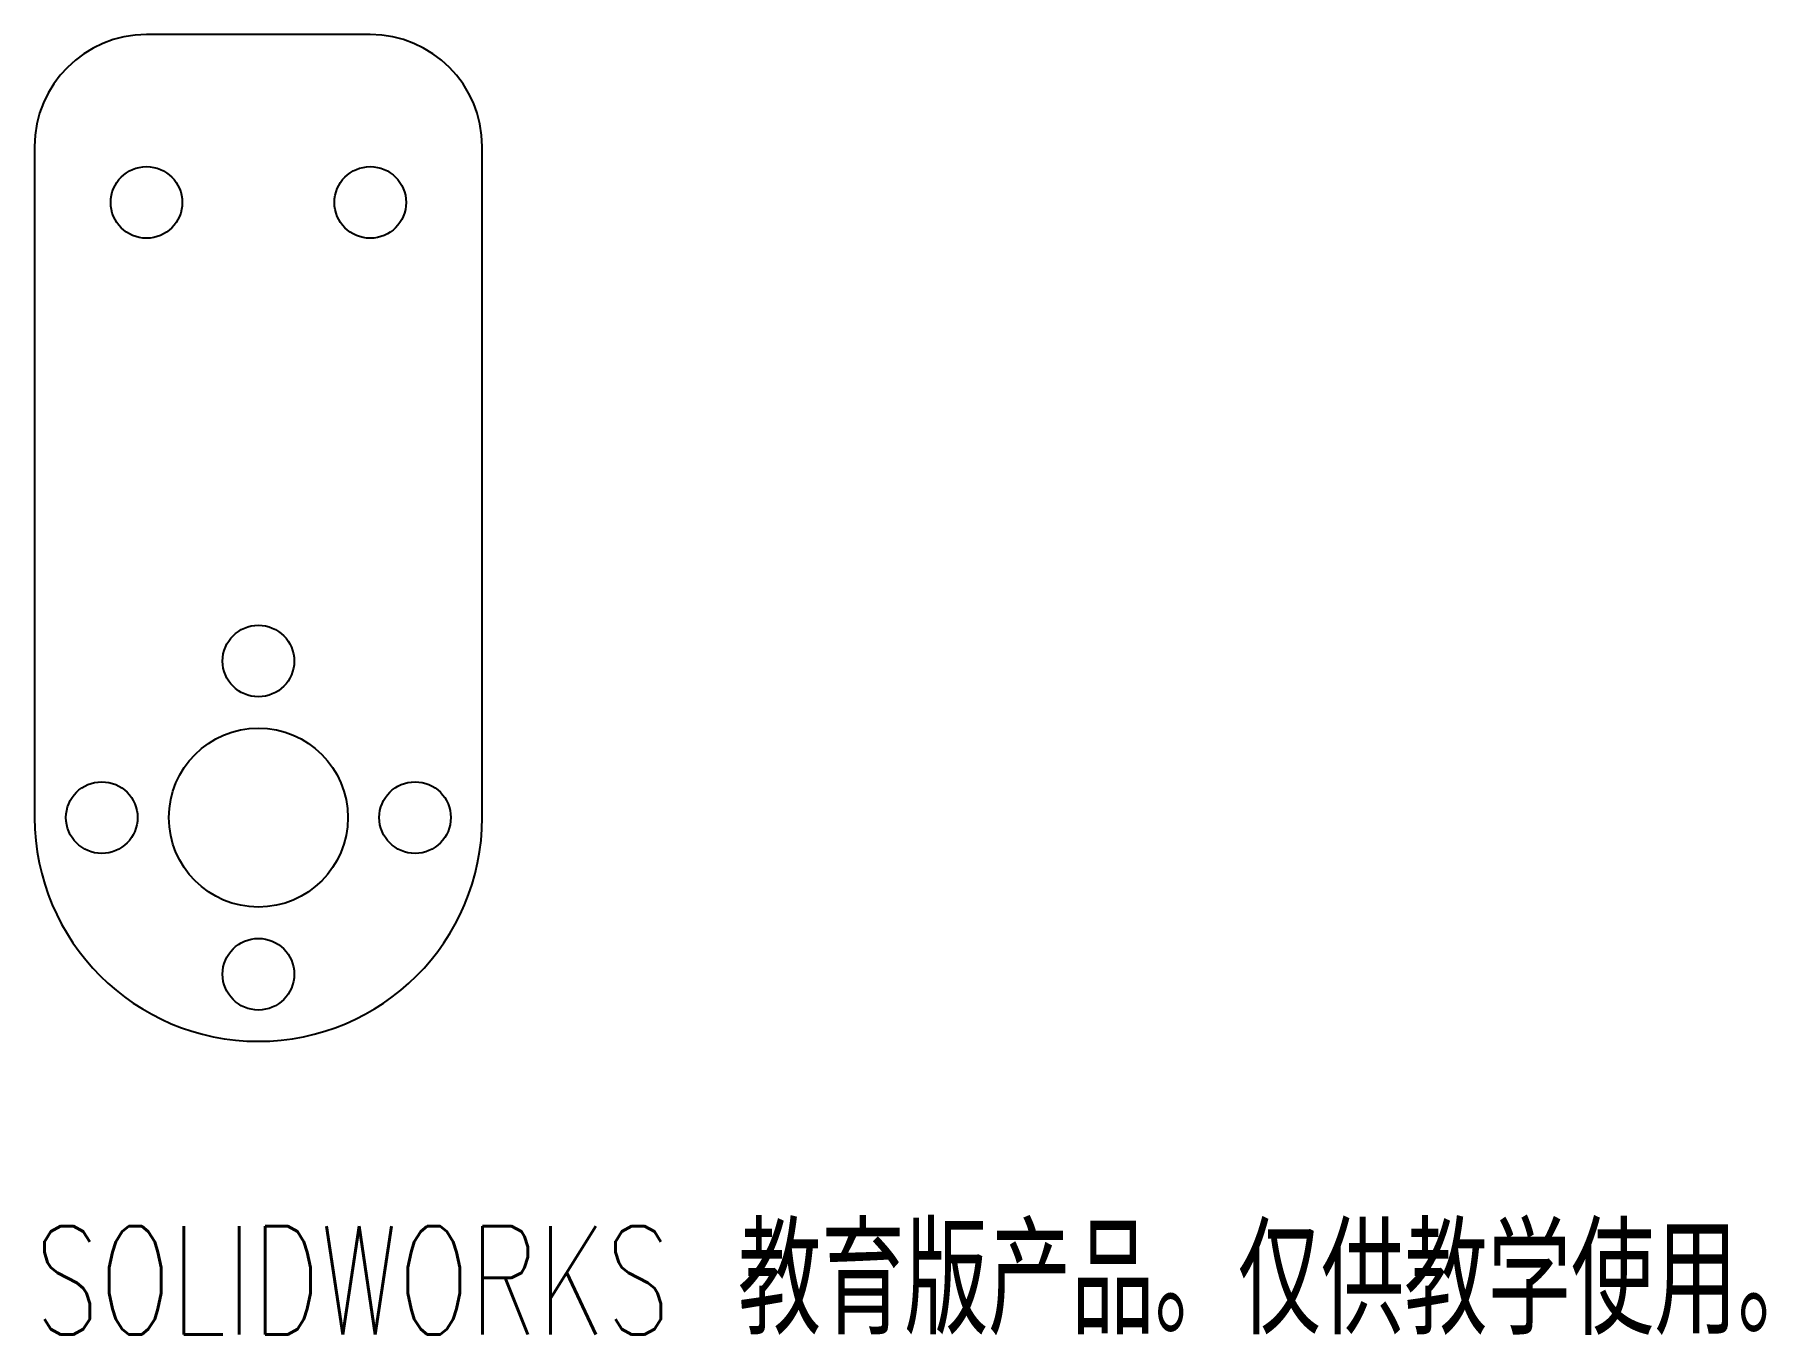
# Model space of a CAD drawing. Header units: millimetres. Extents: x -10 to 67.4, y -23.1 to 35.
import ezdxf

# ---------------------------------------------------------------- set-up
doc = ezdxf.new("R2010")
doc.units = ezdxf.units.MM
doc.styles.add('SLDTEXTSTYLE0', font='TXT', dxfattribs={"width": 0.7, "bigfont": 'bigfont'})

msp = doc.modelspace()

# ---------------------------------------------------------------- linework, layer by layer
at = {"color": 7, "linetype": 'Continuous', "lineweight": 25}
for p, q in [((5, 35), (-5, 35)), ((-10, 30), (-10, 0)), ((10, 0), (10, 30))]:
    msp.add_line(p, q, dxfattribs=at)
for centre, radius in [((-5, 27.5), 1.6), ((5, 27.5), 1.6), ((0, 7), 1.6), ((0, 0), 4), ((-7, 0), 1.6), ((7, 0), 1.6), ((0, -7), 1.6)]:
    msp.add_circle(centre, radius, dxfattribs=at)
for centre, radius, start, end in [((-5, 30), 5, 90, 180), ((5, 30), 5, 0, 90), ((0, 0), 10, 180, 0)]:
    msp.add_arc(centre, radius, start, end, dxfattribs=at)

# ---------------------------------------------------------------- texts
at = {"color": 7, "linetype": 'Continuous', "insert": (-10, -18.27), "char_height": 4.83362, "attachment_point": 1, "style": 'SLDTEXTSTYLE0'}
msp.add_mtext('SOLIDWORKS 教育版产品。仅供教学使用。', dxfattribs=at)

doc.saveas('drawing.dxf')
